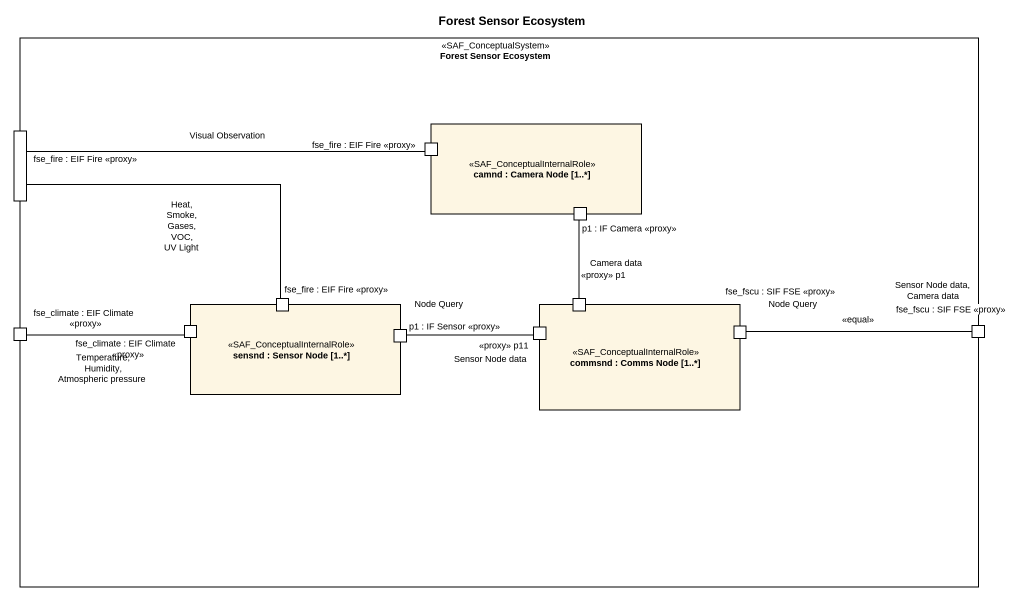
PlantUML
@startuml
title Forest Sensor Ecosystem
rectangle "Forest Sensor Ecosystem" as Forest_Sensor_Ecosystem <<SAF_ConceptualSystem>> {
  rectangle "camnd : Camera Node [1..*]" as camnd <<SAF_ConceptualInternalRole>> {
    port "fse_fire : EIF Fire <<proxy>>" as fse_fire_EIF_Fire_proxy_2
    port "p1 : IF Camera <<proxy>>" as p1_IF_Camera_proxy
  }
  port "fse_fire : EIF Fire <<proxy>>" as fse_fire_EIF_Fire_proxy
  rectangle "sensnd : Sensor Node [1..*]" as sensnd <<SAF_ConceptualInternalRole>> {
    port "fse_fire : EIF Fire <<proxy>>" as fse_fire_EIF_Fire_proxy_3
    port "fse_climate : EIF Climate <<proxy>>" as fse_climate_EIF_Climate_2
    port "p1 : IF Sensor <<proxy>>" as p1_IF_Sensor_proxy
  }
  rectangle "commsnd : Comms Node [1..*]" as commsnd <<SAF_ConceptualInternalRole>> {
    port "<<proxy>> p1" as proxy_p1
    port "<<proxy>> p11" as proxy_p11
    port "fse_fscu : SIF FSE <<proxy>>" as fse_fscu_SIF_FSE_proxy
  }
  port "fse_climate : EIF Climate <<proxy>>" as fse_climate_EIF_Climate
  port "fse_fscu : SIF FSE <<proxy>>" as fse_fscu_SIF_FSE_proxy_2
}
fse_fire_EIF_Fire_proxy -right- fse_fire_EIF_Fire_proxy_2 : Visual Observation
fse_fire_EIF_Fire_proxy -right- fse_fire_EIF_Fire_proxy_3 : Heat, Smoke, Gases, VOC, UV Light
p1_IF_Camera_proxy -- proxy_p1 : Camera data
fse_climate_EIF_Climate -right- fse_climate_EIF_Climate_2 : Temperature, Humidity, Atmospheric pressure
p1_IF_Sensor_proxy -right- proxy_p11 : Node Query\nSensor Node data
fse_fscu_SIF_FSE_proxy_2 -left- fse_fscu_SIF_FSE_proxy : Sensor Node data, Camera data\nNode Query\n<<equal>>
@enduml
